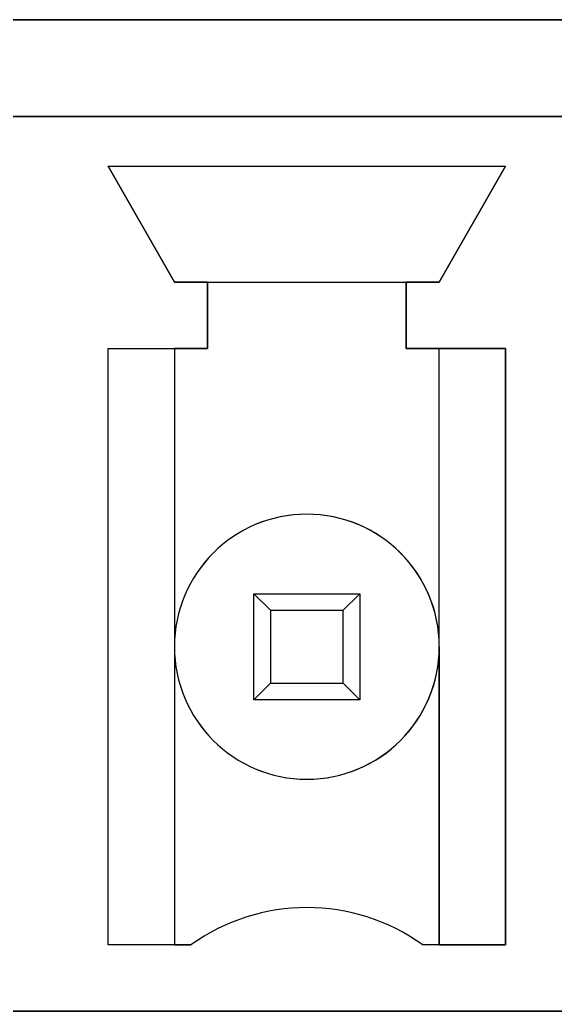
# Model space of a CAD drawing. Header units: millimetres. Extents: x -58 to 58, y -6 to 23.
# Drawn here: x -26.46 to -22.35, y 6.7 to 14.3 of the extents above; entities that cross this region are included whole.
import ezdxf

# ---------------------------------------------------------------- set-up
doc = ezdxf.new("R2010")
doc.units = ezdxf.units.MM
doc.header["$MEASUREMENT"] = 0
doc.layers.add('CL57_ASM', color=7, linetype='CONTINUOUS')

msp = doc.modelspace()

# ---------------------------------------------------------------- linework, layer by layer
at = {"layer": 'CL57_ASM'}
for p, q in [((42.2, 14.3, -1), (-43.8, 14.3, -1)), ((-43.8, 14.3), (42.2, 14.3)), ((-43.8, 14.3), (42.2, 14.3)), ((42.2, 14.3, -1), (-43.8, 14.3, -1)), ((42.2, 14.3, -1), (-43.8, 14.3, -1)), ((-43.8, 14.3), (42.2, 14.3)), ((-43.8, 14.3), (42.2, 14.3)), ((42.2, 14.3, -1), (-43.8, 14.3, -1)), ((42.2, 14.3, -1), (-43.8, 14.3, -1)), ((-43.8, 14.3), (42.2, 14.3)), ((-43.8, 14.3), (42.2, 14.3)), ((42.2, 14.3, -1), (-43.8, 14.3, -1)), ((-30.673, 13.558, -9.144), (-14.036, 13.558, -9.144)), ((-14.036, 13.558), (-30.673, 13.558)), ((-30.673, 13.558, -9.144), (-14.036, 13.558, -9.144)), ((-14.036, 13.558), (-30.673, 13.558)), ((-30.673, 13.558, -9.144), (-14.036, 13.558, -9.144)), ((-14.036, 13.558), (-30.673, 13.558)), ((-30.673, 13.558, -9.144), (-14.036, 13.558, -9.144)), ((-14.036, 13.558), (-30.673, 13.558)), ((-30.673, 13.558, -9.144), (-14.036, 13.558, -9.144)), ((-14.036, 13.558), (-30.673, 13.558)), ((-30.673, 13.558, -9.144), (-14.036, 13.558, -9.144)), ((-14.036, 13.558), (-30.673, 13.558)), ((-25.7835, 13.177), (-25.2755, 12.288)), ((-25.7835, 13.177), (-22.7355, 13.177)), ((-25.7835, 13.177, -8.128), (-22.7355, 13.177, -8.128)), ((-25.7835, 13.177), (-25.7835, 13.177, -8.128)), ((-25.7835, 13.177), (-22.7355, 13.177)), ((-25.2755, 12.288, -8.128), (-25.7835, 13.177, -8.128)), ((-25.7835, 13.177, -8.128), (-22.7355, 13.177, -8.128)), ((-25.7835, 13.177), (-25.7835, 13.177, -8.128)), ((-25.7835, 13.177), (-25.2755, 12.288)), ((-25.2755, 12.288, -8.128), (-25.7835, 13.177, -8.128)), ((-25.7835, 13.177), (-25.2755, 12.288)), ((-25.7835, 13.177), (-22.7355, 13.177)), ((-25.7835, 13.177, -8.128), (-22.7355, 13.177, -8.128)), ((-25.7835, 13.177), (-25.7835, 13.177, -8.128)), ((-25.7835, 13.177), (-22.7355, 13.177)), ((-25.2755, 12.288, -8.128), (-25.7835, 13.177, -8.128)), ((-25.7835, 13.177, -8.128), (-22.7355, 13.177, -8.128)), ((-25.7835, 13.177), (-25.7835, 13.177, -8.128)), ((-25.7835, 13.177), (-25.2755, 12.288)), ((-25.2755, 12.288, -8.128), (-25.7835, 13.177, -8.128)), ((-25.7835, 13.177), (-25.2755, 12.288)), ((-25.7835, 13.177), (-22.7355, 13.177)), ((-25.7835, 13.177, -8.128), (-22.7355, 13.177, -8.128)), ((-25.7835, 13.177), (-25.7835, 13.177, -8.128)), ((-25.7835, 13.177), (-22.7355, 13.177)), ((-25.2755, 12.288, -8.128), (-25.7835, 13.177, -8.128)), ((-25.7835, 13.177, -8.128), (-22.7355, 13.177, -8.128)), ((-25.7835, 13.177), (-25.7835, 13.177, -8.128)), ((-25.7835, 13.177), (-25.2755, 12.288)), ((-25.2755, 12.288, -8.128), (-25.7835, 13.177, -8.128)), ((-23.2435, 12.288), (-22.7355, 13.177)), ((-22.7355, 13.177, -8.128), (-23.2435, 12.288, -8.128)), ((-22.7355, 13.177, -8.128), (-23.2435, 12.288, -8.128)), ((-23.2435, 12.288), (-22.7355, 13.177)), ((-23.2435, 12.288), (-22.7355, 13.177)), ((-22.7355, 13.177, -8.128), (-23.2435, 12.288, -8.128)), ((-22.7355, 13.177, -8.128), (-23.2435, 12.288, -8.128)), ((-23.2435, 12.288), (-22.7355, 13.177)), ((-23.2435, 12.288), (-22.7355, 13.177)), ((-22.7355, 13.177, -8.128), (-23.2435, 12.288, -8.128)), ((-22.7355, 13.177, -8.128), (-23.2435, 12.288, -8.128)), ((-23.2435, 12.288), (-22.7355, 13.177)), ((-22.7355, 13.177, -8.128), (-22.7355, 13.177)), ((-22.7355, 13.177, -8.128), (-22.7355, 13.177)), ((-22.7355, 13.177, -8.128), (-22.7355, 13.177)), ((-22.7355, 13.177, -8.128), (-22.7355, 13.177)), ((-22.7355, 13.177, -8.128), (-22.7355, 13.177)), ((-22.7355, 13.177, -8.128), (-22.7355, 13.177)), ((-25.0215, 12.288), (-25.2755, 12.288)), ((-25.2755, 12.288, -8.128), (-23.2435, 12.288, -8.128)), ((-25.2755, 12.288, -8.128), (-23.2435, 12.288, -8.128)), ((-25.2755, 12.288, -8.128), (-25.2755, 12.288)), ((-25.0215, 12.288), (-25.2755, 12.288)), ((-25.2755, 12.288, -8.128), (-25.2755, 12.288)), ((-25.0215, 12.288), (-25.2755, 12.288)), ((-25.2755, 12.288, -8.128), (-23.2435, 12.288, -8.128)), ((-25.2755, 12.288, -8.128), (-23.2435, 12.288, -8.128)), ((-25.2755, 12.288, -8.128), (-25.2755, 12.288)), ((-25.0215, 12.288), (-25.2755, 12.288)), ((-25.2755, 12.288, -8.128), (-25.2755, 12.288)), ((-25.0215, 12.288), (-25.2755, 12.288)), ((-25.2755, 12.288, -8.128), (-23.2435, 12.288, -8.128)), ((-25.2755, 12.288, -8.128), (-23.2435, 12.288, -8.128)), ((-25.2755, 12.288, -8.128), (-25.2755, 12.288)), ((-25.0215, 12.288), (-25.2755, 12.288)), ((-25.2755, 12.288, -8.128), (-25.2755, 12.288)), ((-25.0215, 11.78), (-25.0215, 12.288)), ((-25.0215, 12.288), (-25.0215, 12.288, -6.985)), ((-25.0215, 12.288, -6.985), (-23.4975, 12.288, -6.985)), ((-25.0215, 12.288, -6.985), (-23.4975, 12.288, -6.985)), ((-25.0215, 12.288, -6.985), (-25.0215, 11.78, -6.985)), ((-25.0215, 12.288, -6.985), (-25.0215, 11.78, -6.985)), ((-25.0215, 12.288), (-25.0215, 12.288, -6.985)), ((-25.0215, 11.78), (-25.0215, 12.288)), ((-25.0215, 11.78), (-25.0215, 12.288)), ((-25.0215, 12.288), (-25.0215, 12.288, -6.985)), ((-25.0215, 12.288, -6.985), (-23.4975, 12.288, -6.985)), ((-25.0215, 12.288, -6.985), (-23.4975, 12.288, -6.985)), ((-25.0215, 12.288, -6.985), (-25.0215, 11.78, -6.985)), ((-25.0215, 12.288, -6.985), (-25.0215, 11.78, -6.985)), ((-25.0215, 12.288), (-25.0215, 12.288, -6.985)), ((-25.0215, 11.78), (-25.0215, 12.288)), ((-25.0215, 11.78), (-25.0215, 12.288)), ((-25.0215, 12.288), (-25.0215, 12.288, -6.985)), ((-25.0215, 12.288, -6.985), (-23.4975, 12.288, -6.985)), ((-25.0215, 12.288, -6.985), (-23.4975, 12.288, -6.985)), ((-25.0215, 12.288, -6.985), (-25.0215, 11.78, -6.985)), ((-25.0215, 12.288, -6.985), (-25.0215, 11.78, -6.985)), ((-25.0215, 12.288), (-25.0215, 12.288, -6.985)), ((-25.0215, 11.78), (-25.0215, 12.288)), ((-23.2435, 12.288), (-23.4975, 12.288)), ((-23.4975, 12.288), (-23.4975, 11.78)), ((-23.4975, 12.288, -6.985), (-23.4975, 12.288)), ((-23.2435, 12.288), (-23.4975, 12.288)), ((-23.4975, 11.78, -6.985), (-23.4975, 12.288, -6.985)), ((-23.4975, 11.78, -6.985), (-23.4975, 12.288, -6.985)), ((-23.4975, 12.288, -6.985), (-23.4975, 12.288)), ((-23.4975, 12.288), (-23.4975, 11.78)), ((-23.2435, 12.288), (-23.4975, 12.288)), ((-23.4975, 12.288), (-23.4975, 11.78)), ((-23.4975, 12.288, -6.985), (-23.4975, 12.288)), ((-23.2435, 12.288), (-23.4975, 12.288)), ((-23.4975, 11.78, -6.985), (-23.4975, 12.288, -6.985)), ((-23.4975, 11.78, -6.985), (-23.4975, 12.288, -6.985)), ((-23.4975, 12.288, -6.985), (-23.4975, 12.288)), ((-23.4975, 12.288), (-23.4975, 11.78)), ((-23.2435, 12.288), (-23.4975, 12.288)), ((-23.4975, 12.288), (-23.4975, 11.78)), ((-23.4975, 12.288, -6.985), (-23.4975, 12.288)), ((-23.2435, 12.288), (-23.4975, 12.288)), ((-23.4975, 11.78, -6.985), (-23.4975, 12.288, -6.985)), ((-23.4975, 11.78, -6.985), (-23.4975, 12.288, -6.985)), ((-23.4975, 12.288, -6.985), (-23.4975, 12.288)), ((-23.4975, 12.288), (-23.4975, 11.78)), ((-23.2435, 12.288, -8.128), (-23.2435, 12.288)), ((-23.2435, 12.288, -8.128), (-23.2435, 12.288)), ((-23.2435, 12.288, -8.128), (-23.2435, 12.288)), ((-23.2435, 12.288, -8.128), (-23.2435, 12.288)), ((-23.2435, 12.288, -8.128), (-23.2435, 12.288)), ((-23.2435, 12.288, -8.128), (-23.2435, 12.288)), ((-25.7835, 7.208), (-25.7835, 11.78)), ((-25.7835, 11.78), (-25.0215, 11.78)), ((-25.7835, 7.208, -8.128), (-25.7835, 11.78, -8.128)), ((-25.7835, 11.78, -8.128), (-25.7835, 11.78)), ((-25.7835, 7.208), (-25.7835, 11.78)), ((-25.7835, 11.78), (-25.0215, 11.78)), ((-25.7835, 11.78, -8.128), (-25.2755, 11.78, -8.128)), ((-25.7835, 11.78, -8.128), (-25.7835, 11.78)), ((-25.7835, 7.208, -8.128), (-25.7835, 11.78, -8.128)), ((-25.7835, 11.78, -8.128), (-25.2755, 11.78, -8.128)), ((-25.7835, 7.208), (-25.7835, 11.78)), ((-25.7835, 11.78), (-25.0215, 11.78)), ((-25.7835, 7.208, -8.128), (-25.7835, 11.78, -8.128)), ((-25.7835, 11.78, -8.128), (-25.7835, 11.78)), ((-25.7835, 7.208), (-25.7835, 11.78)), ((-25.7835, 11.78), (-25.0215, 11.78)), ((-25.7835, 11.78, -8.128), (-25.2755, 11.78, -8.128)), ((-25.7835, 11.78, -8.128), (-25.7835, 11.78)), ((-25.7835, 7.208, -8.128), (-25.7835, 11.78, -8.128)), ((-25.7835, 11.78, -8.128), (-25.2755, 11.78, -8.128)), ((-25.7835, 7.208), (-25.7835, 11.78)), ((-25.7835, 11.78), (-25.0215, 11.78)), ((-25.7835, 7.208, -8.128), (-25.7835, 11.78, -8.128)), ((-25.7835, 11.78, -8.128), (-25.7835, 11.78)), ((-25.7835, 7.208), (-25.7835, 11.78)), ((-25.7835, 11.78), (-25.0215, 11.78)), ((-25.7835, 11.78, -8.128), (-25.2755, 11.78, -8.128)), ((-25.7835, 11.78, -8.128), (-25.7835, 11.78)), ((-25.7835, 7.208, -8.128), (-25.7835, 11.78, -8.128)), ((-25.7835, 11.78, -8.128), (-25.2755, 11.78, -8.128)), ((-25.0215, 11.78, -6.985), (-25.2755, 11.78, -6.985)), ((-25.2755, 11.78, -6.985), (-25.2755, 9.494, -6.985)), ((-25.0215, 11.78, -6.985), (-25.2755, 11.78, -6.985)), ((-25.2755, 11.78, -8.128), (-25.2755, 11.78, -6.985)), ((-25.2755, 11.78, -8.128), (-25.2755, 11.78, -6.985)), ((-25.2755, 11.78, -6.985), (-25.2755, 9.494, -6.985)), ((-25.2755, 11.78, -8.128), (-25.2755, 7.208, -8.128)), ((-25.2755, 11.78, -8.128), (-25.2755, 7.208, -8.128)), ((-25.0215, 11.78, -6.985), (-25.2755, 11.78, -6.985)), ((-25.2755, 11.78, -6.985), (-25.2755, 9.494, -6.985)), ((-25.0215, 11.78, -6.985), (-25.2755, 11.78, -6.985)), ((-25.2755, 11.78, -8.128), (-25.2755, 11.78, -6.985)), ((-25.2755, 11.78, -8.128), (-25.2755, 11.78, -6.985)), ((-25.2755, 11.78, -6.985), (-25.2755, 9.494, -6.985)), ((-25.2755, 11.78, -8.128), (-25.2755, 7.208, -8.128)), ((-25.2755, 11.78, -8.128), (-25.2755, 7.208, -8.128)), ((-25.0215, 11.78, -6.985), (-25.2755, 11.78, -6.985)), ((-25.2755, 11.78, -6.985), (-25.2755, 9.494, -6.985)), ((-25.0215, 11.78, -6.985), (-25.2755, 11.78, -6.985)), ((-25.2755, 11.78, -8.128), (-25.2755, 11.78, -6.985)), ((-25.2755, 11.78, -8.128), (-25.2755, 11.78, -6.985)), ((-25.2755, 11.78, -6.985), (-25.2755, 9.494, -6.985)), ((-25.2755, 11.78, -8.128), (-25.2755, 7.208, -8.128)), ((-25.2755, 11.78, -8.128), (-25.2755, 7.208, -8.128)), ((-25.0215, 11.78, -6.985), (-25.0215, 11.78)), ((-25.0215, 11.78, -6.985), (-25.0215, 11.78)), ((-25.0215, 11.78, -6.985), (-25.0215, 11.78)), ((-25.0215, 11.78, -6.985), (-25.0215, 11.78)), ((-25.0215, 11.78, -6.985), (-25.0215, 11.78)), ((-25.0215, 11.78, -6.985), (-25.0215, 11.78)), ((-23.4975, 11.78), (-22.7355, 11.78)), ((-23.2435, 11.78, -6.985), (-23.4975, 11.78, -6.985)), ((-23.4975, 11.78), (-23.4975, 11.78, -6.985)), ((-23.4975, 11.78), (-22.7355, 11.78)), ((-23.2435, 11.78, -6.985), (-23.4975, 11.78, -6.985)), ((-23.4975, 11.78), (-23.4975, 11.78, -6.985)), ((-23.4975, 11.78), (-22.7355, 11.78)), ((-23.2435, 11.78, -6.985), (-23.4975, 11.78, -6.985)), ((-23.4975, 11.78), (-23.4975, 11.78, -6.985)), ((-23.4975, 11.78), (-22.7355, 11.78)), ((-23.2435, 11.78, -6.985), (-23.4975, 11.78, -6.985)), ((-23.4975, 11.78), (-23.4975, 11.78, -6.985)), ((-23.4975, 11.78), (-22.7355, 11.78)), ((-23.2435, 11.78, -6.985), (-23.4975, 11.78, -6.985)), ((-23.4975, 11.78), (-23.4975, 11.78, -6.985)), ((-23.4975, 11.78), (-22.7355, 11.78)), ((-23.2435, 11.78, -6.985), (-23.4975, 11.78, -6.985)), ((-23.4975, 11.78), (-23.4975, 11.78, -6.985)), ((-23.2435, 9.49543, -6.985), (-23.2435, 11.78, -6.985)), ((-23.2435, 11.78, -8.128), (-23.2435, 11.78, -6.985)), ((-23.2435, 9.49543, -6.985), (-23.2435, 11.78, -6.985)), ((-23.2435, 7.208, -8.128), (-23.2435, 11.78, -8.128)), ((-22.7355, 11.78, -8.128), (-23.2435, 11.78, -8.128)), ((-23.2435, 7.208, -8.128), (-23.2435, 11.78, -8.128)), ((-22.7355, 11.78, -8.128), (-23.2435, 11.78, -8.128)), ((-23.2435, 11.78, -8.128), (-23.2435, 11.78, -6.985)), ((-23.2435, 9.49543, -6.985), (-23.2435, 11.78, -6.985)), ((-23.2435, 11.78, -8.128), (-23.2435, 11.78, -6.985)), ((-23.2435, 9.49543, -6.985), (-23.2435, 11.78, -6.985)), ((-23.2435, 7.208, -8.128), (-23.2435, 11.78, -8.128)), ((-22.7355, 11.78, -8.128), (-23.2435, 11.78, -8.128)), ((-23.2435, 7.208, -8.128), (-23.2435, 11.78, -8.128)), ((-22.7355, 11.78, -8.128), (-23.2435, 11.78, -8.128)), ((-23.2435, 11.78, -8.128), (-23.2435, 11.78, -6.985)), ((-23.2435, 9.49543, -6.985), (-23.2435, 11.78, -6.985)), ((-23.2435, 11.78, -8.128), (-23.2435, 11.78, -6.985)), ((-23.2435, 9.49543, -6.985), (-23.2435, 11.78, -6.985)), ((-23.2435, 7.208, -8.128), (-23.2435, 11.78, -8.128)), ((-22.7355, 11.78, -8.128), (-23.2435, 11.78, -8.128)), ((-23.2435, 7.208, -8.128), (-23.2435, 11.78, -8.128)), ((-22.7355, 11.78, -8.128), (-23.2435, 11.78, -8.128)), ((-23.2435, 11.78, -8.128), (-23.2435, 11.78, -6.985)), ((-22.7355, 11.78), (-22.7355, 7.208)), ((-22.7355, 7.208, -8.128), (-22.7355, 11.78, -8.128)), ((-22.7355, 11.78, -8.128), (-22.7355, 11.78)), ((-22.7355, 11.78, -8.128), (-22.7355, 11.78)), ((-22.7355, 11.78), (-22.7355, 7.208)), ((-22.7355, 7.208, -8.128), (-22.7355, 11.78, -8.128)), ((-22.7355, 11.78), (-22.7355, 7.208)), ((-22.7355, 7.208, -8.128), (-22.7355, 11.78, -8.128)), ((-22.7355, 11.78, -8.128), (-22.7355, 11.78)), ((-22.7355, 11.78, -8.128), (-22.7355, 11.78)), ((-22.7355, 11.78), (-22.7355, 7.208)), ((-22.7355, 7.208, -8.128), (-22.7355, 11.78, -8.128)), ((-22.7355, 11.78), (-22.7355, 7.208)), ((-22.7355, 7.208, -8.128), (-22.7355, 11.78, -8.128)), ((-22.7355, 11.78, -8.128), (-22.7355, 11.78)), ((-22.7355, 11.78, -8.128), (-22.7355, 11.78)), ((-22.7355, 11.78), (-22.7355, 7.208)), ((-22.7355, 7.208, -8.128), (-22.7355, 11.78, -8.128)), ((-24.6659, 9.0876, -5.969), (-24.6659, 9.9004, -5.969)), ((-24.6659, 9.9004, -5.969), (-23.8531, 9.9004, -5.969)), ((-24.6659, 9.0876, -5.969), (-24.6659, 9.9004, -5.969)), ((-24.6659, 9.9004, -2.032), (-24.6659, 9.9004, -5.969)), ((-24.6659, 9.0876, -2.032), (-24.6659, 9.9004, -2.032)), ((-24.6659, 9.9004, -2.032), (-24.6659, 9.9004, -5.969)), ((-24.6659, 9.9004, -2.032), (-23.8531, 9.9004, -2.032)), ((-24.6659, 9.9004, -5.969), (-23.8531, 9.9004, -5.969)), ((-24.6659, 9.9004, -2.032), (-23.8531, 9.9004, -2.032)), ((-24.6659, 9.9004, -2.032), (-24.5389, 9.7734, -1.27)), ((-24.6659, 9.0876, -2.032), (-24.6659, 9.9004, -2.032)), ((-24.6659, 9.9004, -2.032), (-24.5389, 9.7734, -1.27)), ((-24.6659, 9.0876, -5.969), (-24.6659, 9.9004, -5.969)), ((-24.6659, 9.9004, -5.969), (-23.8531, 9.9004, -5.969)), ((-24.6659, 9.0876, -5.969), (-24.6659, 9.9004, -5.969)), ((-24.6659, 9.9004, -2.032), (-24.6659, 9.9004, -5.969)), ((-24.6659, 9.0876, -2.032), (-24.6659, 9.9004, -2.032)), ((-24.6659, 9.9004, -2.032), (-24.6659, 9.9004, -5.969)), ((-24.6659, 9.9004, -2.032), (-23.8531, 9.9004, -2.032)), ((-24.6659, 9.9004, -5.969), (-23.8531, 9.9004, -5.969)), ((-24.6659, 9.9004, -2.032), (-23.8531, 9.9004, -2.032)), ((-24.6659, 9.9004, -2.032), (-24.5389, 9.7734, -1.27)), ((-24.6659, 9.0876, -2.032), (-24.6659, 9.9004, -2.032)), ((-24.6659, 9.9004, -2.032), (-24.5389, 9.7734, -1.27)), ((-24.6659, 9.0876, -5.969), (-24.6659, 9.9004, -5.969)), ((-24.6659, 9.9004, -5.969), (-23.8531, 9.9004, -5.969)), ((-24.6659, 9.0876, -5.969), (-24.6659, 9.9004, -5.969)), ((-24.6659, 9.9004, -2.032), (-24.6659, 9.9004, -5.969)), ((-24.6659, 9.0876, -2.032), (-24.6659, 9.9004, -2.032)), ((-24.6659, 9.9004, -2.032), (-24.6659, 9.9004, -5.969)), ((-24.6659, 9.9004, -2.032), (-23.8531, 9.9004, -2.032)), ((-24.6659, 9.9004, -5.969), (-23.8531, 9.9004, -5.969)), ((-24.6659, 9.9004, -2.032), (-23.8531, 9.9004, -2.032)), ((-24.6659, 9.9004, -2.032), (-24.5389, 9.7734, -1.27)), ((-24.6659, 9.0876, -2.032), (-24.6659, 9.9004, -2.032)), ((-24.6659, 9.9004, -2.032), (-24.5389, 9.7734, -1.27)), ((-23.9801, 9.7734, -1.27), (-23.8531, 9.9004, -2.032)), ((-23.9801, 9.7734, -1.27), (-23.8531, 9.9004, -2.032)), ((-23.9801, 9.7734, -1.27), (-23.8531, 9.9004, -2.032)), ((-23.9801, 9.7734, -1.27), (-23.8531, 9.9004, -2.032)), ((-23.9801, 9.7734, -1.27), (-23.8531, 9.9004, -2.032)), ((-23.9801, 9.7734, -1.27), (-23.8531, 9.9004, -2.032)), ((-23.8531, 9.9004, -5.969), (-23.8531, 9.0876, -5.969)), ((-23.8531, 9.9004, -5.969), (-23.8531, 9.9004, -2.032)), ((-23.8531, 9.9004, -2.032), (-23.8531, 9.0876, -2.032)), ((-23.8531, 9.9004, -5.969), (-23.8531, 9.0876, -5.969)), ((-23.8531, 9.9004, -5.969), (-23.8531, 9.9004, -2.032)), ((-23.8531, 9.9004, -2.032), (-23.8531, 9.0876, -2.032)), ((-23.8531, 9.9004, -5.969), (-23.8531, 9.0876, -5.969)), ((-23.8531, 9.9004, -5.969), (-23.8531, 9.9004, -2.032)), ((-23.8531, 9.9004, -2.032), (-23.8531, 9.0876, -2.032)), ((-23.8531, 9.9004, -5.969), (-23.8531, 9.0876, -5.969)), ((-23.8531, 9.9004, -5.969), (-23.8531, 9.9004, -2.032)), ((-23.8531, 9.9004, -2.032), (-23.8531, 9.0876, -2.032)), ((-23.8531, 9.9004, -5.969), (-23.8531, 9.0876, -5.969)), ((-23.8531, 9.9004, -5.969), (-23.8531, 9.9004, -2.032)), ((-23.8531, 9.9004, -2.032), (-23.8531, 9.0876, -2.032)), ((-23.8531, 9.9004, -5.969), (-23.8531, 9.0876, -5.969)), ((-23.8531, 9.9004, -5.969), (-23.8531, 9.9004, -2.032)), ((-23.8531, 9.9004, -2.032), (-23.8531, 9.0876, -2.032)), ((-24.5389, 9.7734, -1.27), (-23.9801, 9.7734, -1.27)), ((-24.5389, 9.7734, -1.27), (-24.5389, 9.2146, -1.27)), ((-24.5389, 9.7734, -1.27), (-23.9801, 9.7734, -1.27)), ((-24.5389, 9.7734, -1.27), (-24.5389, 9.2146, -1.27)), ((-24.5389, 9.7734, -1.27), (-23.9801, 9.7734, -1.27)), ((-24.5389, 9.7734, -1.27), (-24.5389, 9.2146, -1.27)), ((-24.5389, 9.7734, -1.27), (-23.9801, 9.7734, -1.27)), ((-24.5389, 9.7734, -1.27), (-24.5389, 9.2146, -1.27)), ((-24.5389, 9.7734, -1.27), (-23.9801, 9.7734, -1.27)), ((-24.5389, 9.7734, -1.27), (-24.5389, 9.2146, -1.27)), ((-24.5389, 9.7734, -1.27), (-23.9801, 9.7734, -1.27)), ((-24.5389, 9.7734, -1.27), (-24.5389, 9.2146, -1.27)), ((-23.9801, 9.2146, -1.27), (-23.9801, 9.7734, -1.27)), ((-23.9801, 9.2146, -1.27), (-23.9801, 9.7734, -1.27)), ((-23.9801, 9.2146, -1.27), (-23.9801, 9.7734, -1.27)), ((-23.9801, 9.2146, -1.27), (-23.9801, 9.7734, -1.27)), ((-23.9801, 9.2146, -1.27), (-23.9801, 9.7734, -1.27)), ((-23.9801, 9.2146, -1.27), (-23.9801, 9.7734, -1.27)), ((-25.2755, 9.494, -6.985), (-25.2755, 7.208, -6.985)), ((-25.2755, 9.494, -6.985), (-25.2755, 7.208, -6.985)), ((-25.2755, 9.494, -5.969), (-25.2755, 9.494, -6.985)), ((-25.2755, 9.494, -5.969), (-25.2755, 9.494, -6.985)), ((-25.2755, 9.494, -6.985), (-25.2755, 7.208, -6.985)), ((-25.2755, 9.494, -6.985), (-25.2755, 7.208, -6.985)), ((-25.2755, 9.494, -5.969), (-25.2755, 9.494, -6.985)), ((-25.2755, 9.494, -5.969), (-25.2755, 9.494, -6.985)), ((-25.2755, 9.494, -6.985), (-25.2755, 7.208, -6.985)), ((-25.2755, 9.494, -6.985), (-25.2755, 7.208, -6.985)), ((-25.2755, 9.494, -5.969), (-25.2755, 9.494, -6.985)), ((-25.2755, 9.494, -5.969), (-25.2755, 9.494, -6.985)), ((-23.2435, 9.494, -6.985), (-23.2435, 9.494, -5.969)), ((-23.2435, 9.494, -6.985), (-23.2435, 9.494, -5.969)), ((-23.2435, 9.494, -6.985), (-23.2435, 9.494, -5.969)), ((-23.2435, 9.494, -6.985), (-23.2435, 9.494, -5.969)), ((-23.2435, 9.494, -6.985), (-23.2435, 9.494, -5.969)), ((-23.2435, 9.494, -6.985), (-23.2435, 9.494, -5.969)), ((-23.2435, 9.49257, -6.985), (-23.2435, 7.208, -6.985)), ((-23.2435, 9.49257, -6.985), (-23.2435, 7.208, -6.985)), ((-23.2435, 9.49257, -6.985), (-23.2435, 7.208, -6.985)), ((-23.2435, 9.49257, -6.985), (-23.2435, 7.208, -6.985)), ((-23.2435, 9.49257, -6.985), (-23.2435, 7.208, -6.985)), ((-23.2435, 9.49257, -6.985), (-23.2435, 7.208, -6.985)), ((-24.5389, 9.2146, -1.27), (-24.6659, 9.0876, -2.032)), ((-24.5389, 9.2146, -1.27), (-24.6659, 9.0876, -2.032)), ((-24.5389, 9.2146, -1.27), (-24.6659, 9.0876, -2.032)), ((-24.5389, 9.2146, -1.27), (-24.6659, 9.0876, -2.032)), ((-24.5389, 9.2146, -1.27), (-24.6659, 9.0876, -2.032)), ((-24.5389, 9.2146, -1.27), (-24.6659, 9.0876, -2.032)), ((-24.5389, 9.2146, -1.27), (-23.9801, 9.2146, -1.27)), ((-24.5389, 9.2146, -1.27), (-23.9801, 9.2146, -1.27)), ((-24.5389, 9.2146, -1.27), (-23.9801, 9.2146, -1.27)), ((-24.5389, 9.2146, -1.27), (-23.9801, 9.2146, -1.27)), ((-24.5389, 9.2146, -1.27), (-23.9801, 9.2146, -1.27)), ((-24.5389, 9.2146, -1.27), (-23.9801, 9.2146, -1.27)), ((-23.9801, 9.2146, -1.27), (-23.8531, 9.0876, -2.032)), ((-23.9801, 9.2146, -1.27), (-23.8531, 9.0876, -2.032)), ((-23.9801, 9.2146, -1.27), (-23.8531, 9.0876, -2.032)), ((-23.9801, 9.2146, -1.27), (-23.8531, 9.0876, -2.032)), ((-23.9801, 9.2146, -1.27), (-23.8531, 9.0876, -2.032)), ((-23.9801, 9.2146, -1.27), (-23.8531, 9.0876, -2.032)), ((-23.8531, 9.0876, -5.969), (-24.6659, 9.0876, -5.969)), ((-23.8531, 9.0876, -5.969), (-24.6659, 9.0876, -5.969)), ((-24.6659, 9.0876, -2.032), (-24.6659, 9.0876, -5.969)), ((-23.8531, 9.0876, -2.032), (-24.6659, 9.0876, -2.032)), ((-24.6659, 9.0876, -2.032), (-24.6659, 9.0876, -5.969)), ((-23.8531, 9.0876, -2.032), (-24.6659, 9.0876, -2.032)), ((-23.8531, 9.0876, -5.969), (-24.6659, 9.0876, -5.969)), ((-23.8531, 9.0876, -5.969), (-24.6659, 9.0876, -5.969)), ((-24.6659, 9.0876, -2.032), (-24.6659, 9.0876, -5.969)), ((-23.8531, 9.0876, -2.032), (-24.6659, 9.0876, -2.032)), ((-24.6659, 9.0876, -2.032), (-24.6659, 9.0876, -5.969)), ((-23.8531, 9.0876, -2.032), (-24.6659, 9.0876, -2.032)), ((-23.8531, 9.0876, -5.969), (-24.6659, 9.0876, -5.969)), ((-23.8531, 9.0876, -5.969), (-24.6659, 9.0876, -5.969)), ((-24.6659, 9.0876, -2.032), (-24.6659, 9.0876, -5.969)), ((-23.8531, 9.0876, -2.032), (-24.6659, 9.0876, -2.032)), ((-24.6659, 9.0876, -2.032), (-24.6659, 9.0876, -5.969)), ((-23.8531, 9.0876, -2.032), (-24.6659, 9.0876, -2.032)), ((-23.8531, 9.0876, -2.032), (-23.8531, 9.0876, -5.969)), ((-23.8531, 9.0876, -2.032), (-23.8531, 9.0876, -5.969)), ((-23.8531, 9.0876, -2.032), (-23.8531, 9.0876, -5.969)), ((-23.8531, 9.0876, -2.032), (-23.8531, 9.0876, -5.969)), ((-23.8531, 9.0876, -2.032), (-23.8531, 9.0876, -5.969)), ((-23.8531, 9.0876, -2.032), (-23.8531, 9.0876, -5.969)), ((-25.1485, 7.208), (-25.7835, 7.208)), ((-25.2755, 7.208, -8.128), (-25.7835, 7.208, -8.128)), ((-25.7835, 7.208, -8.128), (-25.7835, 7.208)), ((-25.1485, 7.208), (-25.7835, 7.208)), ((-25.7835, 7.208, -8.128), (-25.7835, 7.208)), ((-25.2755, 7.208, -8.128), (-25.7835, 7.208, -8.128)), ((-25.1485, 7.208), (-25.7835, 7.208)), ((-25.2755, 7.208, -8.128), (-25.7835, 7.208, -8.128)), ((-25.7835, 7.208, -8.128), (-25.7835, 7.208)), ((-25.1485, 7.208), (-25.7835, 7.208)), ((-25.7835, 7.208, -8.128), (-25.7835, 7.208)), ((-25.2755, 7.208, -8.128), (-25.7835, 7.208, -8.128)), ((-25.1485, 7.208), (-25.7835, 7.208)), ((-25.2755, 7.208, -8.128), (-25.7835, 7.208, -8.128)), ((-25.7835, 7.208, -8.128), (-25.7835, 7.208)), ((-25.1485, 7.208), (-25.7835, 7.208)), ((-25.7835, 7.208, -8.128), (-25.7835, 7.208)), ((-25.2755, 7.208, -8.128), (-25.7835, 7.208, -8.128)), ((-25.2755, 7.208, -6.985), (-25.1485, 7.208, -6.985)), ((-25.2755, 7.208, -6.985), (-25.1485, 7.208, -6.985)), ((-25.2755, 7.208, -6.985), (-25.2755, 7.208, -8.128)), ((-25.2755, 7.208, -6.985), (-25.2755, 7.208, -8.128)), ((-25.2755, 7.208, -6.985), (-25.1485, 7.208, -6.985)), ((-25.2755, 7.208, -6.985), (-25.1485, 7.208, -6.985)), ((-25.2755, 7.208, -6.985), (-25.2755, 7.208, -8.128)), ((-25.2755, 7.208, -6.985), (-25.2755, 7.208, -8.128)), ((-25.2755, 7.208, -6.985), (-25.1485, 7.208, -6.985)), ((-25.2755, 7.208, -6.985), (-25.1485, 7.208, -6.985)), ((-25.2755, 7.208, -6.985), (-25.2755, 7.208, -8.128)), ((-25.2755, 7.208, -6.985), (-25.2755, 7.208, -8.128)), ((-25.1485, 7.208, -6.985), (-25.1485, 7.208)), ((-25.1485, 7.208, -6.985), (-25.1485, 7.208)), ((-25.1485, 7.208, -6.985), (-25.1485, 7.208)), ((-25.1485, 7.208, -6.985), (-25.1485, 7.208)), ((-25.1485, 7.208, -6.985), (-25.1485, 7.208)), ((-25.1485, 7.208, -6.985), (-25.1485, 7.208)), ((-22.7355, 7.208), (-23.3705, 7.208)), ((-23.2435, 7.208, -6.985), (-23.3705, 7.208, -6.985)), ((-23.3705, 7.208, -6.985), (-23.3705, 7.208)), ((-22.7355, 7.208), (-23.3705, 7.208)), ((-23.3705, 7.208, -6.985), (-23.3705, 7.208)), ((-23.2435, 7.208, -6.985), (-23.3705, 7.208, -6.985)), ((-22.7355, 7.208), (-23.3705, 7.208)), ((-23.2435, 7.208, -6.985), (-23.3705, 7.208, -6.985)), ((-23.3705, 7.208, -6.985), (-23.3705, 7.208)), ((-22.7355, 7.208), (-23.3705, 7.208)), ((-23.3705, 7.208, -6.985), (-23.3705, 7.208)), ((-23.2435, 7.208, -6.985), (-23.3705, 7.208, -6.985)), ((-22.7355, 7.208), (-23.3705, 7.208)), ((-23.2435, 7.208, -6.985), (-23.3705, 7.208, -6.985)), ((-23.3705, 7.208, -6.985), (-23.3705, 7.208)), ((-22.7355, 7.208), (-23.3705, 7.208)), ((-23.3705, 7.208, -6.985), (-23.3705, 7.208)), ((-23.2435, 7.208, -6.985), (-23.3705, 7.208, -6.985)), ((-23.2435, 7.208, -6.985), (-23.2435, 7.208, -8.128)), ((-23.2435, 7.208, -8.128), (-22.7355, 7.208, -8.128)), ((-23.2435, 7.208, -8.128), (-22.7355, 7.208, -8.128)), ((-23.2435, 7.208, -6.985), (-23.2435, 7.208, -8.128)), ((-23.2435, 7.208, -6.985), (-23.2435, 7.208, -8.128)), ((-23.2435, 7.208, -8.128), (-22.7355, 7.208, -8.128)), ((-23.2435, 7.208, -8.128), (-22.7355, 7.208, -8.128)), ((-23.2435, 7.208, -6.985), (-23.2435, 7.208, -8.128)), ((-23.2435, 7.208, -6.985), (-23.2435, 7.208, -8.128)), ((-23.2435, 7.208, -8.128), (-22.7355, 7.208, -8.128)), ((-23.2435, 7.208, -8.128), (-22.7355, 7.208, -8.128)), ((-23.2435, 7.208, -6.985), (-23.2435, 7.208, -8.128)), ((-22.7355, 7.208, -8.128), (-22.7355, 7.208)), ((-22.7355, 7.208, -8.128), (-22.7355, 7.208)), ((-22.7355, 7.208, -8.128), (-22.7355, 7.208)), ((-22.7355, 7.208, -8.128), (-22.7355, 7.208)), ((-22.7355, 7.208, -8.128), (-22.7355, 7.208)), ((-22.7355, 7.208, -8.128), (-22.7355, 7.208)), ((47.5, 6.7, -64.7), (-47.5, 6.7, -64.7)), ((47.5, 6.7, -64.7), (-47.5, 6.7, -64.7)), ((47.5, 6.7, -64.7), (-47.5, 6.7, -64.7)), ((47.5, 6.7, -64.7), (-47.5, 6.7, -64.7)), ((47.5, 6.7, -64.7), (-47.5, 6.7, -64.7)), ((47.5, 6.7, -64.7), (-47.5, 6.7, -64.7)), ((-14.036, 6.7, -2), (-30.673, 6.7, -2)), ((-30.673, 6.7, -9.144), (-14.036, 6.7, -9.144)), ((-14.036, 6.7, -2), (-30.673, 6.7, -2)), ((-14.036, 6.7), (-30.673, 6.7)), ((-30.673, 6.7, -9.144), (-14.036, 6.7, -9.144)), ((-14.036, 6.7), (-30.673, 6.7)), ((-14.036, 6.7, -2), (-30.673, 6.7, -2)), ((-30.673, 6.7, -9.144), (-14.036, 6.7, -9.144)), ((-14.036, 6.7, -2), (-30.673, 6.7, -2)), ((-14.036, 6.7), (-30.673, 6.7)), ((-30.673, 6.7, -9.144), (-14.036, 6.7, -9.144)), ((-14.036, 6.7), (-30.673, 6.7)), ((-14.036, 6.7, -2), (-30.673, 6.7, -2)), ((-30.673, 6.7, -9.144), (-14.036, 6.7, -9.144)), ((-14.036, 6.7, -2), (-30.673, 6.7, -2)), ((-14.036, 6.7), (-30.673, 6.7)), ((-30.673, 6.7, -9.144), (-14.036, 6.7, -9.144)), ((-14.036, 6.7), (-30.673, 6.7))]:
    msp.add_line(p, q, dxfattribs=at)
for centre, radius, start, end in [((-24.2595, 9.494, -6.985), 1.016, 0.0804838, 180), ((-24.2595, 9.494, -6.985), 1.016, 0.0804838, 180), ((-24.2595, 9.494, -5.969), 1.016, 0, 180), ((-24.2595, 9.494, -5.969), 1.016, 0, 180), ((-24.2595, 9.494, -6.985), 1.016, 0.0804838, 180), ((-24.2595, 9.494, -6.985), 1.016, 0.0804838, 180), ((-24.2595, 9.494, -5.969), 1.016, 0, 180), ((-24.2595, 9.494, -5.969), 1.016, 0, 180), ((-24.2595, 9.494, -6.985), 1.016, 0.0804838, 180), ((-24.2595, 9.494, -6.985), 1.016, 0.0804838, 180), ((-24.2595, 9.494, -5.969), 1.016, 0, 180), ((-24.2595, 9.494, -5.969), 1.016, 0, 180), ((-24.2595, 9.494, -6.985), 1.016, 180, -0.0804838), ((-24.2595, 9.494, -5.969), 1.016, 180, 0), ((-24.2595, 9.494, -6.985), 1.016, 180, -0.0804838), ((-24.2595, 9.494, -5.969), 1.016, 180, 0), ((-24.2595, 9.494, -6.985), 1.016, 180, -0.0804838), ((-24.2595, 9.494, -5.969), 1.016, 180, 0), ((-24.2595, 9.494, -6.985), 1.016, 180, -0.0804838), ((-24.2595, 9.494, -5.969), 1.016, 180, 0), ((-24.2595, 9.494, -6.985), 1.016, 180, -0.0804838), ((-24.2595, 9.494, -5.969), 1.016, 180, 0), ((-24.2595, 9.494, -6.985), 1.016, 180, -0.0804838), ((-24.2595, 9.494, -5.969), 1.016, 180, 0), ((-24.2595, 5.97016), 1.524, 54.3147, 125.685), ((-24.2595, 5.97016, -6.985), 1.524, 54.3147, 125.685), ((-24.2595, 5.97016), 1.524, 54.3147, 125.685), ((-24.2595, 5.97016, -6.985), 1.524, 54.3147, 125.685), ((-24.2595, 5.97016), 1.524, 54.3147, 125.685), ((-24.2595, 5.97016, -6.985), 1.524, 54.3147, 125.685), ((-24.2595, 5.97016), 1.524, 54.3147, 125.685), ((-24.2595, 5.97016, -6.985), 1.524, 54.3147, 125.685), ((-24.2595, 5.97016), 1.524, 54.3147, 125.685), ((-24.2595, 5.97016, -6.985), 1.524, 54.3147, 125.685), ((-24.2595, 5.97016), 1.524, 54.3147, 125.685), ((-24.2595, 5.97016, -6.985), 1.524, 54.3147, 125.685)]:
    msp.add_arc(centre, radius, start, end, dxfattribs=at)

doc.saveas('drawing.dxf')
